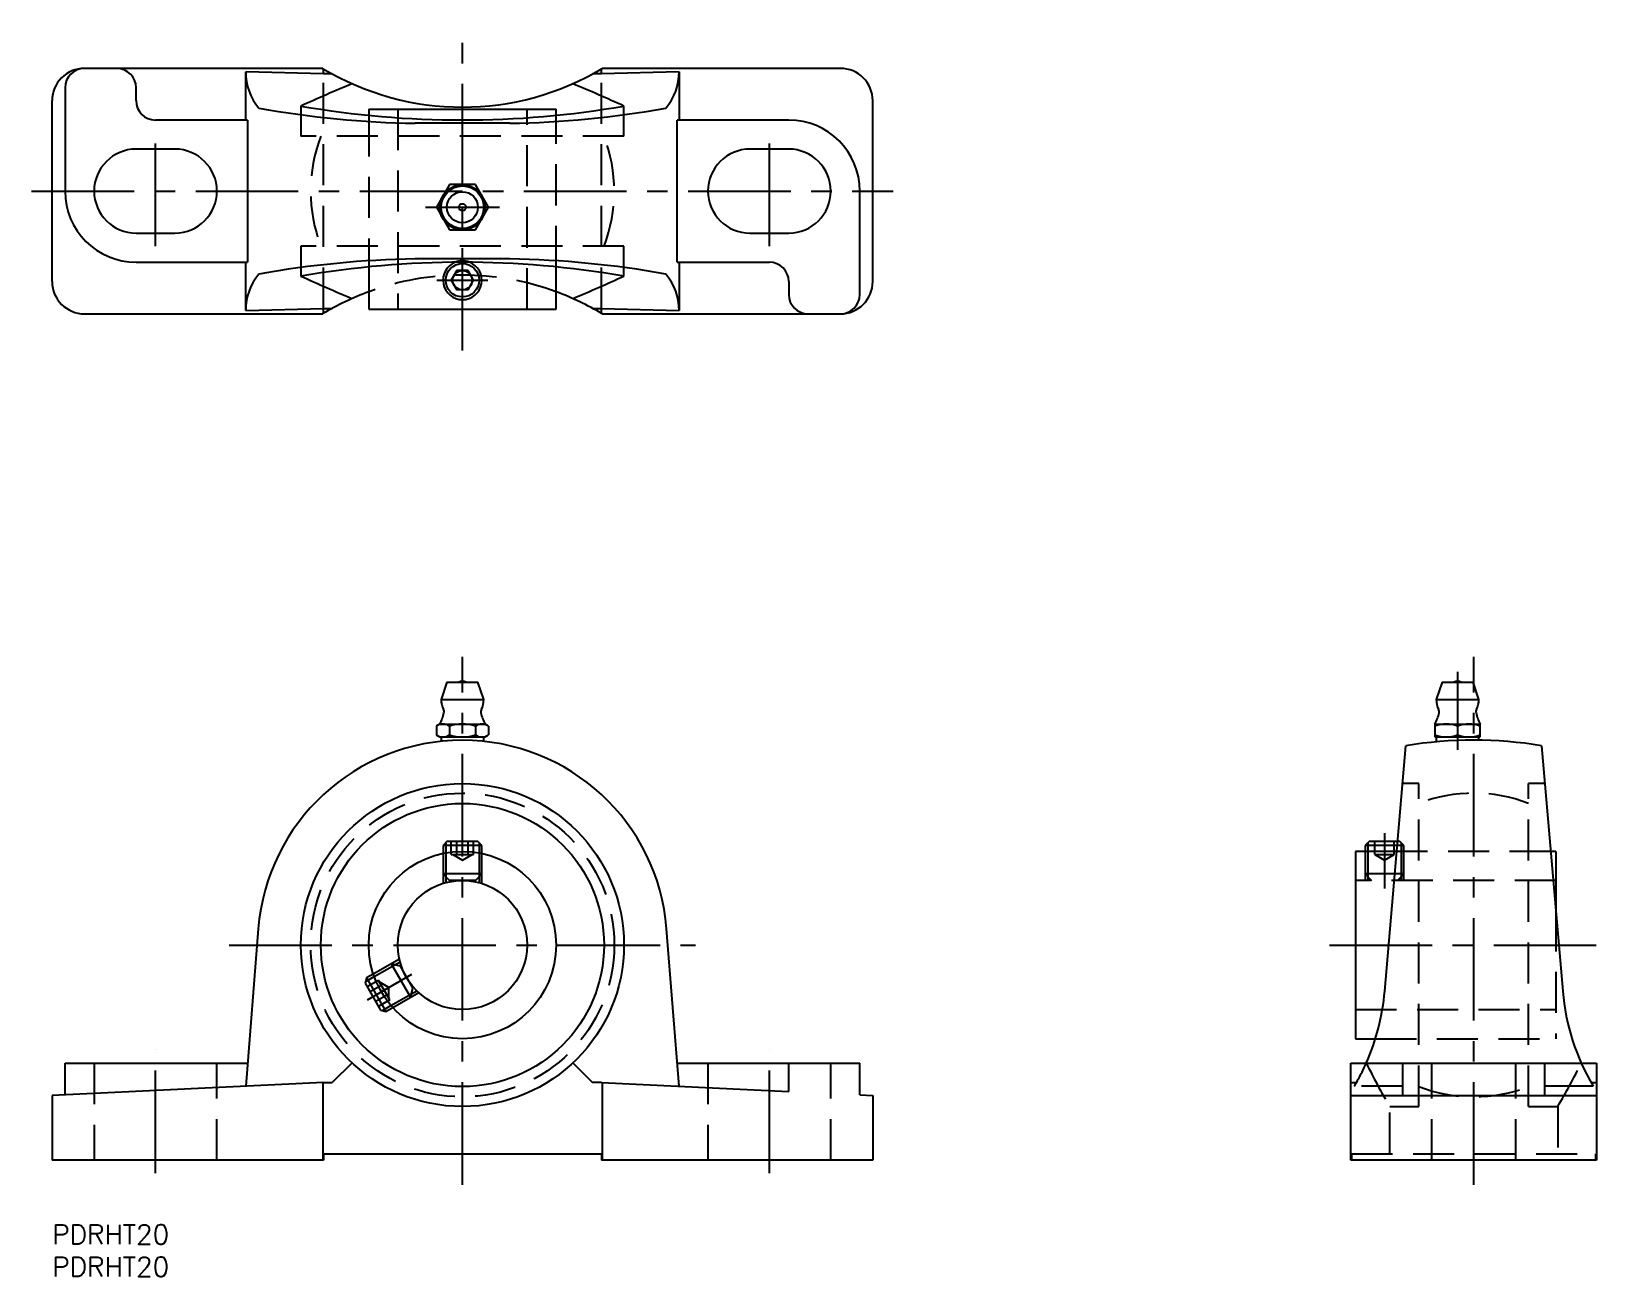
# Model space of a CAD drawing. Extents: x -3 to 241, y -8 to 185.
import ezdxf

# ---------------------------------------------------------------- set-up
doc = ezdxf.new("R2010")
doc.units = 0
doc.header["$LTSCALE"] = 0.5
doc.linetypes.add('CENTER', pattern=[50.8, 31.75, -6.35, 6.35, -6.35])
doc.linetypes.add('DASHED', pattern=[19.05, 12.7, -6.35])
for name, color, linetype in [('MSM_CENTER', 1, 'CENTER'), ('MSM_CONTINUOUS', 7, 'CONTINUOUS'), ('MSM_DASHED', 4, 'DASHED'), ('MSM_NARROW', 5, 'CONTINUOUS'), ('MSM_PART_NUMBER', 7, 'CONTINUOUS')]:
    doc.layers.add(name, color=color, linetype=linetype)
doc.styles.get("Standard").update_dxf_attribs({"font": 'txt.shx', "height": 3, "bigfont": 'bigfont.shx'})

msp = doc.modelspace()

# ---------------------------------------------------------------- linework, layer by layer
at = {"layer": 'MSM_CENTER'}
for p, q in [((63.5, 135.31), (63.5, 184.69)), ((16, 151.47), (16, 168.53)), ((111, 151.47), (111, 168.53)), ((-3.18, 160), (130.18, 160)), ((57.76, 157.5), (69.24, 157.5)), ((59.56, 146.2), (67.44, 146.2)), ((63.5, 6.2), (63.5, 87.9)), ((217.5, 85.61), (217.5, 73.5)), ((220, 6.2), (220, 87.9)), ((206.2, 60.6), (206.2, 52.03)), ((27.41, 43.3), (99.59, 43.3)), ((197.69, 43.3), (241.31, 43.3)), ((48.81, 34.82), (55.68, 38.78)), ((16, 8), (16, 27.06)), ((111, 8), (111, 27.06))]:
    msp.add_line(p, q, dxfattribs=at)
at = {"layer": 'MSM_CONTINUOUS'}
for p, q in [((41.87, 179), (5, 179)), ((42, 178.15), (29.97, 178.48)), ((29.97, 171), (29.97, 178.48)), ((42, 178.15), (42, 178.92)), ((85, 178.15), (85, 178.92)), ((97.03, 178.48), (85, 178.15)), ((122, 179), (85.13, 179)), ((97.03, 178.48), (97.03, 171)), ((43.35, 178.15), (42, 178.15)), ((85, 178.15), (83.65, 178.15)), ((0, 146), (0, 174)), ((2, 176), (2, 160)), ((13, 174), (13, 176)), ((127, 146), (127, 174)), ((49, 172.7), (78, 172.7)), ((49, 172.7), (49, 171.73)), ((78, 171.73), (78, 172.7)), ((30.25, 171), (16, 171)), ((30.25, 171), (30.25, 149)), ((70.81, 170.5), (56.19, 170.5)), ((114, 171), (96.75, 171)), ((96.75, 149), (96.75, 171)), ((19, 166.5), (13, 166.5)), ((114, 166.5), (108, 166.5)), ((61.48, 161), (59.46, 157.5)), ((65.52, 161), (61.48, 161)), ((67.54, 157.5), (65.52, 161)), ((125, 144), (125, 160)), ((59.46, 157.5), (61.48, 154)), ((65.52, 154), (67.54, 157.5)), ((13, 153.5), (19, 153.5)), ((61.48, 154), (65.52, 154)), ((108, 153.5), (114, 153.5)), ((70.81, 149.5), (56.19, 149.5)), ((13, 149), (30.25, 149)), ((29.97, 141.52), (29.97, 149)), ((49, 148.27), (49, 141.7)), ((62.63, 147.7), (61.77, 146.2)), ((64.37, 147.7), (62.63, 147.7)), ((65.23, 146.2), (64.37, 147.7)), ((78, 141.7), (78, 148.27)), ((96.75, 149), (111, 149)), ((97.03, 149), (97.03, 141.52)), ((61.77, 146.2), (62.63, 144.7)), ((64.37, 144.7), (62.63, 144.7)), ((64.37, 144.7), (65.23, 146.2)), ((114, 146), (114, 144)), ((29.97, 141.52), (42, 141.85)), ((42, 141.08), (42, 141.85)), ((42, 141.85), (43.35, 141.85)), ((83.65, 141.85), (85, 141.85)), ((85, 141.08), (85, 141.85)), ((85, 141.85), (97.03, 141.52)), ((5, 141), (41.87, 141)), ((49, 141.7), (78, 141.7)), ((85.13, 141), (122, 141)), ((61.1, 84), (60.2, 81.3)), ((61.1, 84), (65.9, 84)), ((66.8, 81.3), (65.9, 84)), ((215.1, 84), (214.2, 81.3)), ((215.1, 84), (219.9, 84)), ((220.8, 81.3), (219.9, 84)), ((60.2, 81.3), (66.8, 81.3)), ((214.2, 81.3), (220.8, 81.3)), ((59.46, 77.19), (59.46, 75.81)), ((60, 77.5), (59.7, 77.32)), ((60, 77.5), (67, 77.5)), ((61.48, 77.19), (61.48, 75.81)), ((65.52, 77.19), (65.52, 75.81)), ((67.3, 77.32), (67, 77.5)), ((67.54, 77.19), (67.54, 75.81)), ((214, 77.5), (214, 75.5)), ((214, 77.5), (221, 77.5)), ((221, 75.5), (221, 77.5)), ((59.7, 75.68), (60, 75.5)), ((60, 75.5), (67, 75.5)), ((60.2, 75.5), (60.2, 74.83)), ((66.8, 74.83), (66.8, 75.5)), ((67, 75.5), (67.3, 75.68)), ((206.22, 36.16), (209.5, 74.15)), ((214, 75.5), (221, 75.5)), ((214.2, 75.5), (214.2, 74.74)), ((220.8, 75), (220.8, 75.5)), ((230.5, 74.15), (233.78, 36.16)), ((61.11, 59.3), (60.5, 58.69)), ((60.5, 58.69), (60.5, 57.49)), ((66.5, 58.69), (60.5, 58.69)), ((65.89, 59.3), (61.11, 59.3)), ((66.5, 58.69), (65.89, 59.3)), ((66.5, 57.49), (66.5, 58.69)), ((203.81, 59.3), (203.2, 58.69)), ((208.17, 58.69), (203.2, 58.69)), ((203.2, 58.69), (203.2, 57.8)), ((208.22, 59.3), (203.81, 59.3)), ((208.09, 57.8), (201.7, 57.8)), ((201.7, 57.8), (201.7, 28.8)), ((232.7, 57.8), (231.91, 57.8)), ((232.7, 57.8), (232.7, 48.65)), ((31.9, 45.8), (29.97, 21.43)), ((97.03, 21.43), (95.1, 45.8)), ((48.67, 38.2), (48.45, 37.37)), ((48.45, 37.37), (50.84, 33.23)), ((49.71, 38.8), (48.67, 38.2)), ((48.67, 38.2), (51.67, 33.01)), ((50.84, 33.23), (51.67, 33.01)), ((51.67, 33.01), (52.71, 33.61)), ((201.7, 28.8), (204.78, 28.8)), ((2, 25), (30.25, 25)), ((2, 20.1), (2, 25)), ((46.43, 25.04), (43.35, 22)), ((80.57, 25.04), (83.65, 22)), ((96.75, 25), (125, 25)), ((114, 20.62), (114, 25)), ((125, 20.1), (125, 25)), ((201, 25), (231, 25)), ((201, 10), (201, 25)), ((231, 20), (231, 25)), ((236.65, 25), (239, 25)), ((239, 25), (239, 10)), ((42, 22), (0, 20)), ((0, 20), (0, 10)), ((41.87, 21.99), (41.87, 10)), ((42, 22), (43.35, 22)), ((85, 22), (83.65, 22)), ((85, 22), (114, 20.62)), ((85.13, 21.99), (85.13, 10)), ((125, 20.1), (127, 20)), ((127, 20), (127, 10)), ((201, 20), (239, 20)), ((238.48, 21.43), (231, 21.43)), ((238.16, 22), (239, 22)), ((42, 10), (0, 10)), ((42, 11), (85, 11)), ((42, 11), (42, 10)), ((85, 11), (85, 10)), ((127, 10), (85, 10)), ((239, 10), (201, 10))]:
    msp.add_line(p, q, dxfattribs=at)
for centre, radius in [((63.5, 157.5), 3.5), ((63.5, 157.5), 3.3), ((63.5, 157.5), 2.4), ((63.5, 157.5), 0.555), ((63.5, 146.2), 2.59), ((63.5, 146.2), 1.5), ((63.5, 43.3), 25), ((63.5, 43.3), 21.91), ((63.5, 43.3), 14.5), ((63.5, 43.3), 10)]:
    msp.add_circle(centre, radius, dxfattribs=at)
for centre, radius, start, end in [((5, 174), 5, 90, 180), ((5, 176), 3, 90, 180), ((10, 176), 3, 0, 90), ((38.69, 178.46), 8.73, 179.8933, 220.0622), ((63.5, 215), 42, 238.9986, 301.0014), ((88.31, 178.46), 8.73, 319.9378, 0.1067), ((122, 174), 5, 0, 90), ((157.16, -87.47), 286.37, 112.7482, 114.479), ((-30.16, -87.47), 286.37, 65.521, 67.2518), ((16, 174), 3, 180, 270), ((58.6, 321.24), 150.76, 259.8417, 269.0838), ((63.5, 316.94), 145.93, 260.136, 279.864), ((68.4, 321.24), 150.76, 270.9162, 280.1583), ((114, 160), 11, 360, 90), ((13, 160), 6.5, 90, 270), ((19, 160), 6.5, 270, 90), ((108, 160), 6.5, 90, 270), ((114, 160), 6.5, 270, 90), ((13, 160), 11, 180, 270), ((58.6, -1.24), 150.76, 90.9162, 100.1583), ((68.4, -1.24), 150.76, 79.8417, 89.0838), ((38.69, 141.54), 8.73, 139.9378, 180.1067), ((63.5, 3.06), 145.93, 80.136, 99.864), ((157.16, 407.47), 286.37, 245.521, 247.2518), ((63.5, 146.2), 3, 111.4943, 68.5057), ((-30.16, 407.47), 286.37, 292.7482, 294.479), ((88.31, 141.54), 8.73, 359.8933, 40.0622), ((111, 146), 3, 0, 90), ((5, 146), 5, 180, 270), ((63.5, 105), 42, 110.1955, 121.0014), ((63.5, 105), 42, 58.9986, 69.8045), ((122, 146), 5, 270, 0), ((117, 144), 3, 180, 270), ((122, 144), 3, 270, 0), ((63.5, 82.51), 1.59, 69.5582, 110.4418), ((217.5, 82.51), 1.59, 69.5582, 110.4418), ((63.5, 81.3), 3.3, 180, 207.4808), ((63.5, 81.3), 3.3, 332.5192, 360), ((217.5, 81.3), 3.3, 180, 207.4808), ((217.5, 81.3), 3.3, 332.5192, 360), ((54.76, 80.43), 6, 330.7697, 348.6668), ((59.86, 79.41), 0.8, 348.6668, 27.4808), ((67.14, 79.41), 0.8, 152.5192, 191.3332), ((72.24, 80.43), 6, 191.3332, 209.2303), ((208.76, 80.43), 6, 330.7697, 348.6668), ((213.86, 79.41), 0.8, 348.6668, 27.4808), ((221.14, 79.41), 0.8, 152.5192, 191.3332), ((226.24, 80.43), 6, 191.3332, 209.2303), ((60.47, 75.71), 1.79, 55.6158, 124.3842), ((60.47, 77.29), 1.79, 235.6158, 304.3842), ((63.5, 70.81), 6.69, 72.412, 107.588), ((63.5, 82.19), 6.69, 252.412, 287.588), ((66.53, 75.71), 1.79, 55.6158, 124.3842), ((66.53, 77.29), 1.79, 235.6158, 304.3842), ((215.75, 72.45), 5.05, 69.7438, 110.2562), ((215.75, 80.55), 5.05, 249.7438, 290.2562), ((219.25, 72.45), 5.05, 69.7438, 110.2562), ((219.25, 80.55), 5.05, 249.7438, 290.2562), ((63.5, 43.3), 31.7, 4.5321, 175.4679), ((220, 10), 65, 80.7038, 99.2962), ((171.35, 39.17), 35, 336.1232, 355.068), ((268.65, 39.17), 35, 184.932, 210.4547)]:
    msp.add_arc(centre, radius, start, end, dxfattribs=at)
at = {"layer": 'MSM_DASHED'}
for p, q in [((42, 141.85), (42, 178.15)), ((85, 141.85), (85, 178.15)), ((38.5, 173.16), (38.5, 168.5)), ((49, 171.73), (49, 148.27)), ((53.5, 172.7), (53.5, 141.7)), ((73.5, 141.7), (73.5, 172.7)), ((78, 148.27), (78, 171.73)), ((88.5, 168.5), (88.5, 173.16)), ((88.5, 168.5), (38.5, 168.5)), ((88.5, 151.5), (38.5, 151.5)), ((38.5, 151.5), (38.5, 146.84)), ((88.5, 146.84), (88.5, 151.5)), ((211.5, 68.3), (209, 68.3)), ((211.5, 18.3), (211.5, 68.3)), ((228.5, 18.3), (228.5, 68.3)), ((231, 68.3), (228.5, 68.3)), ((61.77, 57.3), (61.77, 59.3)), ((62.63, 57.3), (62.63, 59.3)), ((64.37, 57.3), (64.37, 59.3)), ((65.23, 57.3), (65.23, 59.3)), ((204.7, 57.3), (204.7, 59.3)), ((207.7, 57.3), (207.7, 59.3)), ((209.2, 58.69), (208.17, 58.69)), ((208.59, 59.3), (208.22, 59.3)), ((209.2, 58.69), (208.59, 59.3)), ((208.79, 59.09), (208.79, 53.3)), ((209.2, 53.3), (209.2, 58.69)), ((60.5, 57.49), (60.5, 52.84)), ((60.91, 57.57), (60.91, 52.96)), ((61.77, 57.3), (65.23, 57.3)), ((62, 57.3), (63.5, 56.43)), ((63.5, 56.43), (65, 57.3)), ((66.09, 57.57), (66.09, 52.96)), ((66.5, 52.84), (66.5, 57.49)), ((203.2, 57.8), (203.2, 53.3)), ((203.61, 57.8), (203.61, 53.3)), ((204.7, 57.3), (207.7, 57.3)), ((204.7, 57.3), (206.2, 56.43)), ((206.2, 56.43), (207.7, 57.3)), ((231.91, 57.8), (208.09, 57.8)), ((66.5, 54.3), (60.5, 54.3)), ((60.5, 54.3), (61.5, 53.3)), ((65.5, 53.3), (66.5, 54.3)), ((203.2, 54.3), (204.2, 53.3)), ((209.2, 54.3), (203.2, 54.3)), ((208.2, 53.3), (209.2, 54.3)), ((65.5, 53.3), (61.5, 53.3)), ((232.7, 53.3), (201.7, 53.3)), ((232.7, 48.65), (232.7, 28.8)), ((53.74, 41.13), (49.71, 38.8)), ((49.85, 38.41), (53.84, 40.72)), ((52.47, 40.4), (55.47, 35.2)), ((53.84, 40.03), (52.47, 40.4)), ((53.84, 40.03), (55.84, 36.57)), ((50.51, 37.8), (48.78, 36.8)), ((50.94, 37.05), (49.21, 36.05)), ((52.24, 34.8), (50.51, 37.8)), ((52.13, 36.73), (50.63, 37.6)), ((52.13, 35), (52.13, 36.73)), ((51.81, 35.55), (50.08, 34.55)), ((52.24, 34.8), (50.51, 33.8)), ((52.44, 33.92), (56.43, 36.22)), ((52.71, 33.61), (56.74, 35.93)), ((55.47, 35.2), (55.84, 36.57)), ((201.7, 33.3), (232.7, 33.3)), ((204.78, 28.8), (232.7, 28.8)), ((6.5, 25), (6.5, 10)), ((25.5, 10), (25.5, 25)), ((101.5, 25), (101.5, 10)), ((120.5, 10), (120.5, 25)), ((209, 25), (209, 20)), ((213.5, 10), (213.5, 25)), ((226.5, 10), (226.5, 25)), ((231, 25), (236.65, 25)), ((201, 22), (201.83, 22)), ((209, 21.43), (201.52, 21.43)), ((207, 11), (207, 18.3)), ((207, 18.3), (211.5, 18.3)), ((228.5, 18.3), (233, 18.3)), ((233, 18.3), (233, 11)), ((201.08, 11), (238.92, 11)), ((201.08, 11), (201.08, 10)), ((238.92, 10), (238.92, 11))]:
    msp.add_line(p, q, dxfattribs=at)
msp.add_circle((63.5, 43.3), 23.5, dxfattribs=at)
for centre, radius, start, end in [((63.5, 160), 23.5, 158.7952, 201.2048), ((63.5, 160), 23.5, 338.7952, 21.2048), ((63.5, 146.2), 3, 68.6799, 111.4943), ((63.5, 105), 42, 69.8045, 110.1955), ((220, 43.3), 23.5, 68.7952, 111.2048), ((171.35, 39.17), 35, 329.5453, 336.1232), ((277.55, 60.62), 82.27, 205.6262, 210.9576), ((162.45, 60.62), 82.27, 329.0424, 334.3738), ((220, 43.3), 23.5, 248.7952, 291.2048)]:
    msp.add_arc(centre, radius, start, end, dxfattribs=at)
at = {"layer": 'MSM_NARROW'}
for p, q in [((60.91, 59.09), (60.91, 57.57)), ((66.09, 59.09), (66.09, 57.57)), ((203.61, 59.09), (203.61, 57.8)), ((48.53, 37.65), (49.85, 38.41)), ((51.12, 33.16), (52.44, 33.92))]:
    msp.add_line(p, q, dxfattribs=at)

# ---------------------------------------------------------------- texts
at = {"layer": 'MSM_PART_NUMBER'}
for p in [(0, -3), (0, -8)]:
    msp.add_text('PDRHT20', height=3, dxfattribs=at).set_placement(p)

doc.saveas('drawing.dxf')
